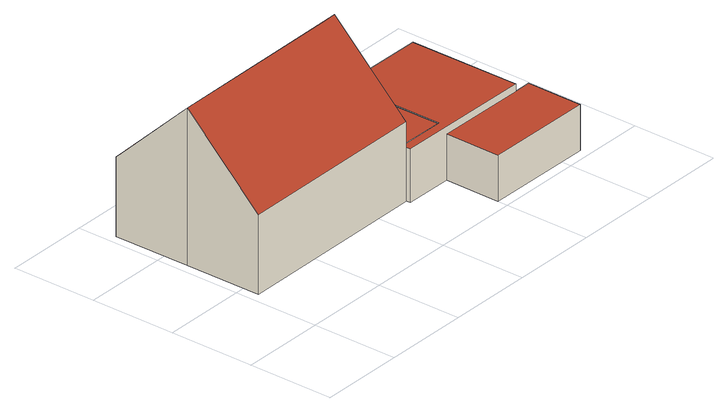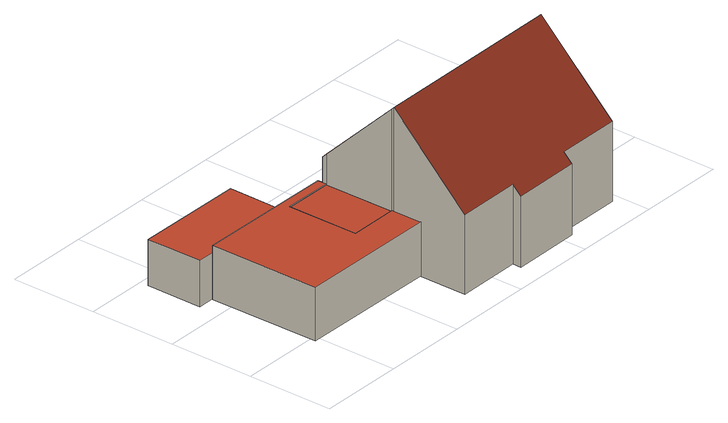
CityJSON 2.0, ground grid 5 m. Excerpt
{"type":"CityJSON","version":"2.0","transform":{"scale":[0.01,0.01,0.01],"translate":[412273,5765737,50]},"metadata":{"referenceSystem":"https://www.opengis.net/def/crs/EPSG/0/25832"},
"CityObjects":{
"building1":{"type":"Building","attributes":{"Gemeindeschluessel":"05570044","Geometrietyp2DReferenz":"3000","function":"31001_1000"},"address":[{"country":"Germany","locality":"Telgte","thoroughfareNumber":"8","thoroughfareName":"Schultenhook"}],"children":["building1-1","building1-2"]},
"building1-1":{"type":"BuildingPart","attributes":{"roofType":"1000","measuredHeight":3.03},"parents":["building1"],"geometry":[{"type":"Solid","lod":"2","boundaries":[[[[0,1,2,3]],[[4,5,1,0]],[[6,7,5,4]],[[4,0,3,6]],[[1,5,7,2]],[[7,6,3,2]]]],"semantics":{"surfaces":[{"type":"WallSurface"},{"type":"RoofSurface"},{"type":"GroundSurface"},{"type":"ClosureSurface"}],"values":[[0,0,0,1,2,3]]}}]},
"building1-2":{"type":"BuildingPart","attributes":{"roofType":"3100","measuredHeight":9.02},"parents":["building1"],"geometry":[{"type":"Solid","lod":"2","boundaries":[[[[8,9,10,11]],[[12,13,9,8]],[[14,15,13,12]],[[16,17,15,14]],[[18,3,2,17,16]],[[19,20,7,6,21]],[[22,23,20,19]],[[24,25,23,22]],[[26,27,25,24]],[[28,29,27,26]],[[11,10,29,28]],[[22,19,21,18,16,24]],[[14,12,8,11,28,26,24,16]],[[9,13,15,17,2,7,20,23,25,27,29,10]],[[6,3,18,21]],[[7,2,3,6]]]],"semantics":{"surfaces":[{"type":"WallSurface"},{"type":"RoofSurface"},{"type":"GroundSurface"},{"type":"ClosureSurface"}],"values":[[0,0,0,0,0,0,0,0,0,0,0,1,1,2,0,3]]}}]},
"building2":{"type":"Building","attributes":{"Gemeindeschluessel":"05570044","Geometrietyp2DReferenz":"3000","function":"51009_1611","roofType":"1000","measuredHeight":3.06},"geometry":[{"type":"Solid","lod":"2","boundaries":[[[[30,31,32,33]],[[34,35,31,30]],[[36,37,35,34]],[[38,39,37,36]],[[40,41,39,38]],[[42,43,41,40]],[[44,45,43,42]],[[46,47,45,44]],[[33,32,47,46]],[[44,42,40,38,36,34,30,33,46]],[[31,35,37,39,41,43,45,47,32]]]],"semantics":{"surfaces":[{"type":"WallSurface"},{"type":"RoofSurface"},{"type":"GroundSurface"}],"values":[[0,0,0,0,0,0,0,0,0,1,2]]}}]},
"building3":{"type":"Building","attributes":{"Gemeindeschluessel":"05570044","Geometrietyp2DReferenz":"3000","function":"31001_1310","roofType":"1000","measuredHeight":2.63},"geometry":[{"type":"Solid","lod":"2","boundaries":[[[[48,49,50,51]],[[52,53,49,48]],[[54,55,53,52]],[[56,57,55,54]],[[51,50,57,56]],[[54,52,48,51,56]],[[49,53,55,57,50]]]],"semantics":{"surfaces":[{"type":"WallSurface"},{"type":"RoofSurface"},{"type":"GroundSurface"}],"values":[[0,0,0,0,0,1,2]]}}]}
},
"vertices":[
[1503,853,328],[1503,853,24],[1216,851,24],[1216,851,328],[1506,436,328],[1506,436,24],[1219,437,328],[1219,437,24],
[836,1362,429],[836,1362,24],[434,1359,24],[434,1359,429],[836,1311,480],[836,1311,24],[1214,1314,478],[1214,1314,24],[1216,863,926],[1216,863,24],[1216,851,914],[1219,412,478],[1219,412,24],[1219,437,503],[58,406,479],[58,406,24],[55,856,926],[55,856,24],[53,1306,479],[53,1306,24],[434,1309,479],[434,1309,24],
[2034,1031,334],[2034,1031,27],[1215,1036,27],[1215,1036,334],[2039,381,334],[2039,381,27],[1221,386,334],[1221,386,27],[1219,412,334],[1219,412,27],[1219,437,334],[1219,437,27],[1506,436,334],[1506,436,27],[1503,853,334],[1503,853,27],[1216,851,334],[1216,851,27],
[1499,384,293],[1499,384,30],[1497,56,30],[1497,56,293],[2039,381,293],[2039,381,30],[2139,381,293],[2139,381,30],[2137,52,293],[2137,52,30]
]}
